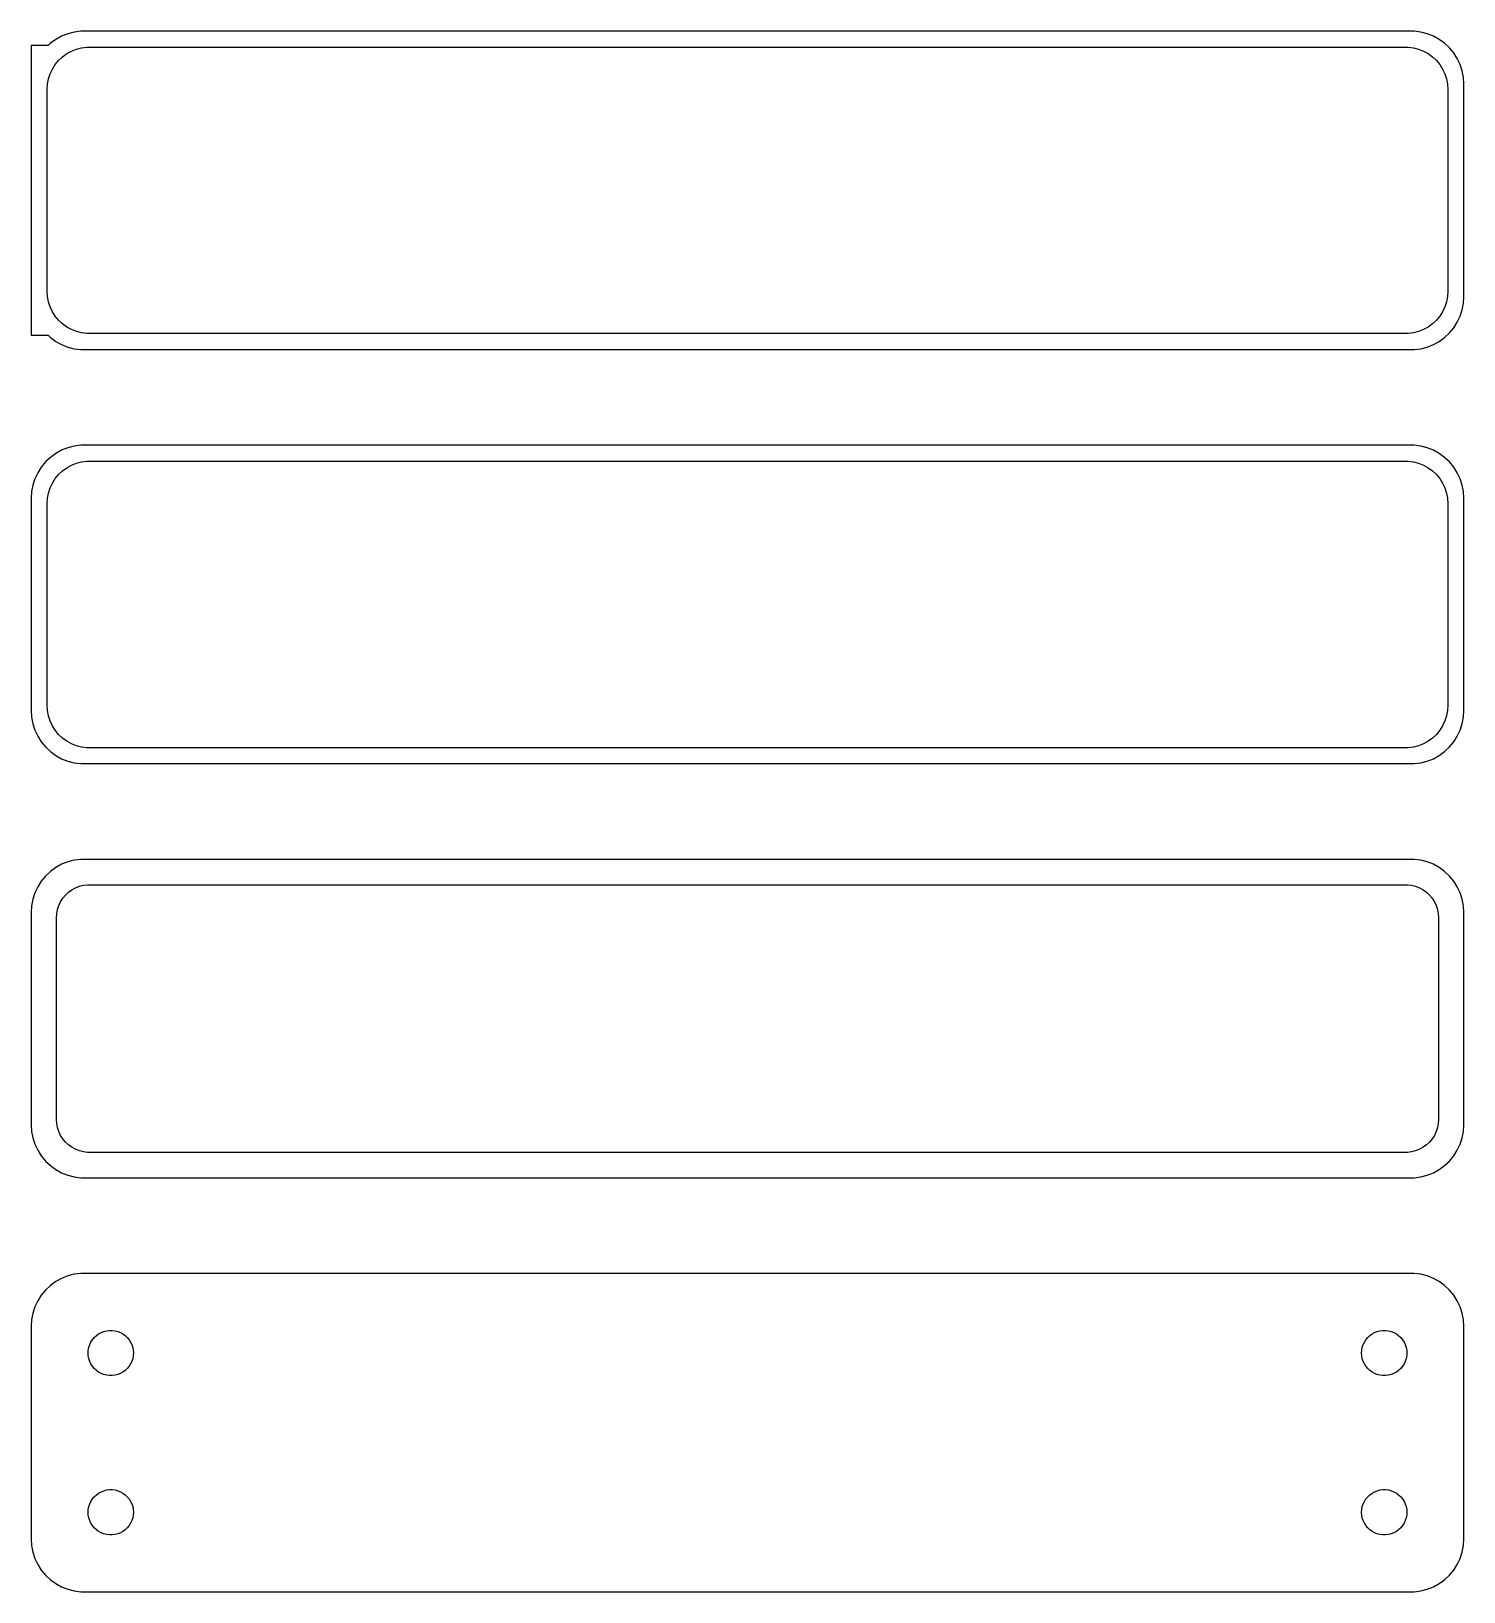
# Model space of a CAD drawing. Header units: metres. Extents: x -68 to 68, y 141 to 288.
import ezdxf

# ---------------------------------------------------------------- set-up
doc = ezdxf.new("R2010")
doc.units = ezdxf.units.M

msp = doc.modelspace()

# ---------------------------------------------------------------- linework, layer by layer
for p, q in [((-65.9, 286.653), (-67.5, 286.653)), ((-67.5, 286.653), (-67.5, 259.347)), ((-65.6871, 286.853), (-65.9, 286.653)), ((-65.1791, 287.222), (-65.6871, 286.853)), ((-64.6289, 287.524), (-65.1791, 287.222)), ((-64.0451, 287.755), (-64.6289, 287.524)), ((-63.4369, 287.911), (-64.0451, 287.755)), ((-62.8139, 287.99), (-63.4369, 287.911)), ((62.8139, 287.99), (-62.8139, 287.99)), ((63.4369, 287.911), (62.8139, 287.99)), ((64.0451, 287.755), (63.4369, 287.911)), ((64.6289, 287.524), (64.0451, 287.755)), ((65.1791, 287.222), (64.6289, 287.524)), ((65.6871, 286.853), (65.1791, 287.222)), ((66.1448, 286.423), (65.6871, 286.853)), ((-65.2361, 284.851), (-64.9159, 285.238)), ((-64.9159, 285.238), (-64.5497, 285.582)), ((-64.5497, 285.582), (-64.1433, 285.877)), ((-64.1433, 285.877), (-63.7031, 286.119)), ((-63.7031, 286.119), (-63.2361, 286.304)), ((-63.2361, 286.304), (-62.7495, 286.429)), ((-62.7495, 286.429), (-62.2512, 286.492)), ((-62.2512, 286.492), (62.2512, 286.492)), ((62.2512, 286.492), (62.7495, 286.429)), ((62.7495, 286.429), (63.2361, 286.304)), ((63.2361, 286.304), (63.7031, 286.119)), ((63.7031, 286.119), (64.1433, 285.877)), ((64.1433, 285.877), (64.5497, 285.582)), ((64.5497, 285.582), (64.9159, 285.238)), ((64.9159, 285.238), (65.2361, 284.851)), ((66.5451, 285.939), (66.1448, 286.423)), ((66.8815, 285.409), (66.5451, 285.939)), ((67.1489, 284.841), (66.8815, 285.409)), ((-65.8743, 283.495), (-65.7191, 283.972)), ((-65.7191, 283.972), (-65.5052, 284.427)), ((-65.5052, 284.427), (-65.2361, 284.851)), ((65.2361, 284.851), (65.5052, 284.427)), ((65.5052, 284.427), (65.7191, 283.972)), ((65.7191, 283.972), (65.8743, 283.495)), ((67.3429, 284.243), (67.1489, 284.841)), ((67.4606, 283.627), (67.3429, 284.243)), ((-66, 282.5), (-65.9685, 283.001)), ((-66, 263.5), (-66, 282.5)), ((-65.9685, 283.001), (-65.8743, 283.495)), ((65.8743, 283.495), (65.9685, 283.001)), ((65.9685, 283.001), (66, 282.5)), ((66, 282.5), (66, 263.5)), ((67.5, 283), (67.4606, 283.627)), ((67.5, 263), (67.5, 283)), ((-65.9685, 262.999), (-66, 263.5)), ((66, 263.5), (65.9685, 262.999)), ((-65.8743, 262.505), (-65.9685, 262.999)), ((-65.7191, 262.028), (-65.8743, 262.505)), ((-65.5052, 261.573), (-65.7191, 262.028)), ((65.7191, 262.028), (65.5052, 261.573)), ((65.8743, 262.505), (65.7191, 262.028)), ((65.9685, 262.999), (65.8743, 262.505)), ((67.1489, 261.159), (67.3429, 261.757)), ((67.3429, 261.757), (67.4606, 262.373)), ((67.4606, 262.373), (67.5, 263)), ((-65.2361, 261.149), (-65.5052, 261.573)), ((-64.9159, 260.762), (-65.2361, 261.149)), ((-64.5497, 260.418), (-64.9159, 260.762)), ((-64.1433, 260.123), (-64.5497, 260.418)), ((64.5497, 260.418), (64.1433, 260.123)), ((64.9159, 260.762), (64.5497, 260.418)), ((65.2361, 261.149), (64.9159, 260.762)), ((65.5052, 261.573), (65.2361, 261.149)), ((66.5451, 260.061), (66.8815, 260.591)), ((66.8815, 260.591), (67.1489, 261.159)), ((-67.5, 259.347), (-65.9, 259.347)), ((-65.9, 259.347), (-65.6871, 259.147)), ((-65.6871, 259.147), (-65.1791, 258.778)), ((-65.1791, 258.778), (-64.6289, 258.476)), ((-63.7031, 259.881), (-64.1433, 260.123)), ((-63.2361, 259.696), (-63.7031, 259.881)), ((-62.7495, 259.571), (-63.2361, 259.696)), ((-62.2512, 259.508), (-62.7495, 259.571)), ((62.2512, 259.508), (-62.2512, 259.508)), ((62.7495, 259.571), (62.2512, 259.508)), ((63.2361, 259.696), (62.7495, 259.571)), ((63.7031, 259.881), (63.2361, 259.696)), ((64.1433, 260.123), (63.7031, 259.881)), ((64.6289, 258.476), (65.1791, 258.778)), ((65.1791, 258.778), (65.6871, 259.147)), ((65.6871, 259.147), (66.1448, 259.577)), ((66.1448, 259.577), (66.5451, 260.061)), ((-64.6289, 258.476), (-64.0451, 258.245)), ((-64.0451, 258.245), (-63.4369, 258.089)), ((-63.4369, 258.089), (-62.8139, 258.01)), ((-62.8139, 258.01), (62.8139, 258.01)), ((62.8139, 258.01), (63.4369, 258.089)), ((63.4369, 258.089), (64.0451, 258.245)), ((64.0451, 258.245), (64.6289, 258.476)), ((-64.6289, 248.524), (-65.1791, 248.222)), ((-64.0451, 248.755), (-64.6289, 248.524)), ((-63.4369, 248.911), (-64.0451, 248.755)), ((-62.8139, 248.99), (-63.4369, 248.911)), ((62.8139, 248.99), (-62.8139, 248.99)), ((63.4369, 248.911), (62.8139, 248.99)), ((64.0451, 248.755), (63.4369, 248.911)), ((64.6289, 248.524), (64.0451, 248.755)), ((65.1791, 248.222), (64.6289, 248.524)), ((-66.5451, 246.939), (-66.8815, 246.409)), ((-66.1448, 247.423), (-66.5451, 246.939)), ((-65.6871, 247.853), (-66.1448, 247.423)), ((-65.1791, 248.222), (-65.6871, 247.853)), ((-64.1433, 246.877), (-63.7031, 247.119)), ((-63.7031, 247.119), (-63.2361, 247.304)), ((-63.2361, 247.304), (-62.7495, 247.429)), ((-62.7495, 247.429), (-62.2512, 247.492)), ((-62.2512, 247.492), (62.2512, 247.492)), ((62.2512, 247.492), (62.7495, 247.429)), ((62.7495, 247.429), (63.2361, 247.304)), ((63.2361, 247.304), (63.7031, 247.119)), ((63.7031, 247.119), (64.1433, 246.877)), ((65.6871, 247.853), (65.1791, 248.222)), ((66.1448, 247.423), (65.6871, 247.853)), ((66.5451, 246.939), (66.1448, 247.423)), ((66.8815, 246.409), (66.5451, 246.939)), ((-67.1489, 245.841), (-67.3429, 245.243)), ((-66.8815, 246.409), (-67.1489, 245.841)), ((-65.5052, 245.427), (-65.2361, 245.851)), ((-65.2361, 245.851), (-64.9159, 246.238)), ((-64.9159, 246.238), (-64.5497, 246.582)), ((-64.5497, 246.582), (-64.1433, 246.877)), ((64.1433, 246.877), (64.5497, 246.582)), ((64.5497, 246.582), (64.9159, 246.238)), ((64.9159, 246.238), (65.2361, 245.851)), ((65.2361, 245.851), (65.5052, 245.427)), ((67.1489, 245.841), (66.8815, 246.409)), ((67.3429, 245.243), (67.1489, 245.841)), ((-67.4606, 244.627), (-67.5, 244)), ((-67.5, 244), (-67.5, 224)), ((-67.3429, 245.243), (-67.4606, 244.627)), ((-66, 243.5), (-65.9685, 244.001)), ((-65.9685, 244.001), (-65.8743, 244.495)), ((-65.8743, 244.495), (-65.7191, 244.972)), ((-65.7191, 244.972), (-65.5052, 245.427)), ((65.5052, 245.427), (65.7191, 244.972)), ((65.7191, 244.972), (65.8743, 244.495)), ((65.8743, 244.495), (65.9685, 244.001)), ((65.9685, 244.001), (66, 243.5)), ((67.4606, 244.627), (67.3429, 245.243)), ((67.5, 244), (67.4606, 244.627)), ((67.5, 224), (67.5, 244)), ((-66, 224.5), (-66, 243.5)), ((66, 243.5), (66, 224.5)), ((-67.5, 224), (-67.4606, 223.373)), ((-65.9685, 223.999), (-66, 224.5)), ((-65.8743, 223.505), (-65.9685, 223.999)), ((-65.7191, 223.028), (-65.8743, 223.505)), ((65.8743, 223.505), (65.7191, 223.028)), ((65.9685, 223.999), (65.8743, 223.505)), ((66, 224.5), (65.9685, 223.999)), ((67.4606, 223.373), (67.5, 224)), ((-67.4606, 223.373), (-67.3429, 222.757)), ((-67.3429, 222.757), (-67.1489, 222.159)), ((-67.1489, 222.159), (-66.8815, 221.591)), ((-65.5052, 222.573), (-65.7191, 223.028)), ((-65.2361, 222.149), (-65.5052, 222.573)), ((-64.9159, 221.762), (-65.2361, 222.149)), ((65.2361, 222.149), (64.9159, 221.762)), ((65.5052, 222.573), (65.2361, 222.149)), ((65.7191, 223.028), (65.5052, 222.573)), ((66.8815, 221.591), (67.1489, 222.159)), ((67.1489, 222.159), (67.3429, 222.757)), ((67.3429, 222.757), (67.4606, 223.373)), ((-66.8815, 221.591), (-66.5451, 221.061)), ((-66.5451, 221.061), (-66.1448, 220.577)), ((-66.1448, 220.577), (-65.6871, 220.147)), ((-64.5497, 221.418), (-64.9159, 221.762)), ((-64.1433, 221.123), (-64.5497, 221.418)), ((-63.7031, 220.881), (-64.1433, 221.123)), ((-63.2361, 220.696), (-63.7031, 220.881)), ((-62.7495, 220.571), (-63.2361, 220.696)), ((-62.2512, 220.508), (-62.7495, 220.571)), ((62.2512, 220.508), (-62.2512, 220.508)), ((62.7495, 220.571), (62.2512, 220.508)), ((63.2361, 220.696), (62.7495, 220.571)), ((63.7031, 220.881), (63.2361, 220.696)), ((64.1433, 221.123), (63.7031, 220.881)), ((64.5497, 221.418), (64.1433, 221.123)), ((64.9159, 221.762), (64.5497, 221.418)), ((65.6871, 220.147), (66.1448, 220.577)), ((66.1448, 220.577), (66.5451, 221.061)), ((66.5451, 221.061), (66.8815, 221.591)), ((-65.6871, 220.147), (-65.1791, 219.778)), ((-65.1791, 219.778), (-64.6289, 219.476)), ((-64.6289, 219.476), (-64.0451, 219.245)), ((-64.0451, 219.245), (-63.4369, 219.089)), ((-63.4369, 219.089), (-62.8139, 219.01)), ((-62.8139, 219.01), (62.8139, 219.01)), ((62.8139, 219.01), (63.4369, 219.089)), ((63.4369, 219.089), (64.0451, 219.245)), ((64.0451, 219.245), (64.6289, 219.476)), ((64.6289, 219.476), (65.1791, 219.778)), ((65.1791, 219.778), (65.6871, 220.147)), ((-65.6871, 208.853), (-66.1448, 208.423)), ((-65.1791, 209.222), (-65.6871, 208.853)), ((-64.6289, 209.524), (-65.1791, 209.222)), ((-64.0451, 209.755), (-64.6289, 209.524)), ((-63.4369, 209.911), (-64.0451, 209.755)), ((-62.8139, 209.99), (-63.4369, 209.911)), ((62.8139, 209.99), (-62.8139, 209.99)), ((63.4369, 209.911), (62.8139, 209.99)), ((64.0451, 209.755), (63.4369, 209.911)), ((64.6289, 209.524), (64.0451, 209.755)), ((65.1791, 209.222), (64.6289, 209.524)), ((65.6871, 208.853), (65.1791, 209.222)), ((66.1448, 208.423), (65.6871, 208.853)), ((-66.8815, 207.409), (-67.1489, 206.841)), ((-66.5451, 207.939), (-66.8815, 207.409)), ((-66.1448, 208.423), (-66.5451, 207.939)), ((-63.668, 207.128), (-63.3254, 207.317)), ((-63.3254, 207.317), (-62.9619, 207.461)), ((-62.9619, 207.461), (-62.5833, 207.558)), ((-62.5833, 207.558), (-62.1954, 207.607)), ((-62.1954, 207.607), (62.1954, 207.607)), ((62.1954, 207.607), (62.5833, 207.558)), ((62.5833, 207.558), (62.9619, 207.461)), ((62.9619, 207.461), (63.3254, 207.317)), ((63.3254, 207.317), (63.668, 207.128)), ((66.5451, 207.939), (66.1448, 208.423)), ((66.8815, 207.409), (66.5451, 207.939)), ((67.1489, 206.841), (66.8815, 207.409)), ((-67.3429, 206.243), (-67.4606, 205.627)), ((-67.1489, 206.841), (-67.3429, 206.243)), ((-64.8943, 205.646), (-64.7279, 206)), ((-64.7279, 206), (-64.5184, 206.33)), ((-64.5184, 206.33), (-64.2692, 206.631)), ((-64.2692, 206.631), (-63.9842, 206.899)), ((-63.9842, 206.899), (-63.668, 207.128)), ((63.668, 207.128), (63.9842, 206.899)), ((63.9842, 206.899), (64.2692, 206.631)), ((64.2692, 206.631), (64.5184, 206.33)), ((64.5184, 206.33), (64.7279, 206)), ((64.7279, 206), (64.8943, 205.646)), ((67.3429, 206.243), (67.1489, 206.841)), ((67.4606, 205.627), (67.3429, 206.243)), ((-67.4606, 205.627), (-67.5, 205)), ((-67.5, 205), (-67.5, 185)), ((-65.1129, 204.5), (-65.0884, 204.89)), ((-65.1129, 185.5), (-65.1129, 204.5)), ((-65.0884, 204.89), (-65.0151, 205.274)), ((-65.0151, 205.274), (-64.8943, 205.646)), ((64.8943, 205.646), (65.0151, 205.274)), ((65.0151, 205.274), (65.0884, 204.89)), ((65.0884, 204.89), (65.1129, 204.5)), ((65.1129, 204.5), (65.1129, 185.5)), ((67.5, 205), (67.4606, 205.627)), ((67.5, 185), (67.5, 205)), ((-65.0884, 185.11), (-65.1129, 185.5)), ((65.1129, 185.5), (65.0884, 185.11)), ((-67.5, 185), (-67.4606, 184.373)), ((-67.4606, 184.373), (-67.3429, 183.757)), ((-67.3429, 183.757), (-67.1489, 183.159)), ((-65.0151, 184.726), (-65.0884, 185.11)), ((-64.8943, 184.354), (-65.0151, 184.726)), ((-64.7279, 184), (-64.8943, 184.354)), ((-64.5184, 183.67), (-64.7279, 184)), ((64.7279, 184), (64.5184, 183.67)), ((64.8943, 184.354), (64.7279, 184)), ((65.0151, 184.726), (64.8943, 184.354)), ((65.0884, 185.11), (65.0151, 184.726)), ((67.1489, 183.159), (67.3429, 183.757)), ((67.3429, 183.757), (67.4606, 184.373)), ((67.4606, 184.373), (67.5, 185)), ((-67.1489, 183.159), (-66.8815, 182.591)), ((-66.8815, 182.591), (-66.5451, 182.061)), ((-64.2692, 183.369), (-64.5184, 183.67)), ((-63.9842, 183.101), (-64.2692, 183.369)), ((-63.668, 182.872), (-63.9842, 183.101)), ((-63.3254, 182.683), (-63.668, 182.872)), ((-62.9619, 182.539), (-63.3254, 182.683)), ((-62.5833, 182.442), (-62.9619, 182.539)), ((-62.1954, 182.393), (-62.5833, 182.442)), ((62.1954, 182.393), (-62.1954, 182.393)), ((62.5833, 182.442), (62.1954, 182.393)), ((62.9619, 182.539), (62.5833, 182.442)), ((63.3254, 182.683), (62.9619, 182.539)), ((63.668, 182.872), (63.3254, 182.683)), ((63.9842, 183.101), (63.668, 182.872)), ((64.2692, 183.369), (63.9842, 183.101)), ((64.5184, 183.67), (64.2692, 183.369)), ((66.5451, 182.061), (66.8815, 182.591)), ((66.8815, 182.591), (67.1489, 183.159)), ((-66.5451, 182.061), (-66.1448, 181.577)), ((-66.1448, 181.577), (-65.6871, 181.147)), ((-65.6871, 181.147), (-65.1791, 180.778)), ((65.1791, 180.778), (65.6871, 181.147)), ((65.6871, 181.147), (66.1448, 181.577)), ((66.1448, 181.577), (66.5451, 182.061)), ((-65.1791, 180.778), (-64.6289, 180.476)), ((-64.6289, 180.476), (-64.0451, 180.245)), ((-64.0451, 180.245), (-63.4369, 180.089)), ((-63.4369, 180.089), (-62.8139, 180.01)), ((-62.8139, 180.01), (62.8139, 180.01)), ((62.8139, 180.01), (63.4369, 180.089)), ((63.4369, 180.089), (64.0451, 180.245)), ((64.0451, 180.245), (64.6289, 180.476)), ((64.6289, 180.476), (65.1791, 180.778)), ((-64.6289, 170.524), (-65.1791, 170.222)), ((-64.0451, 170.755), (-64.6289, 170.524)), ((-63.4369, 170.911), (-64.0451, 170.755)), ((-62.8139, 170.99), (-63.4369, 170.911)), ((62.8139, 170.99), (-62.8139, 170.99)), ((63.4369, 170.911), (62.8139, 170.99)), ((64.0451, 170.755), (63.4369, 170.911)), ((64.6289, 170.524), (64.0451, 170.755)), ((65.1791, 170.222), (64.6289, 170.524)), ((-66.1448, 169.423), (-66.5451, 168.939)), ((-65.6871, 169.853), (-66.1448, 169.423)), ((-65.1791, 170.222), (-65.6871, 169.853)), ((65.6871, 169.853), (65.1791, 170.222)), ((66.1448, 169.423), (65.6871, 169.853)), ((66.5451, 168.939), (66.1448, 169.423)), ((-67.1489, 167.841), (-67.3429, 167.243)), ((-66.8815, 168.409), (-67.1489, 167.841)), ((-66.5451, 168.939), (-66.8815, 168.409)), ((66.8815, 168.409), (66.5451, 168.939)), ((67.1489, 167.841), (66.8815, 168.409)), ((67.3429, 167.243), (67.1489, 167.841)), ((-67.4606, 166.627), (-67.5, 166)), ((-67.3429, 167.243), (-67.4606, 166.627)), ((67.4606, 166.627), (67.3429, 167.243)), ((67.5, 166), (67.4606, 166.627)), ((-67.5, 166), (-67.5, 146)), ((-61.8712, 164.529), (-61.7275, 164.755)), ((-61.7275, 164.755), (-61.5565, 164.962)), ((-61.5565, 164.962), (-61.3611, 165.145)), ((-61.3611, 165.145), (-61.1441, 165.303)), ((-61.1441, 165.303), (-60.9092, 165.432)), ((-60.9092, 165.432), (-60.6598, 165.531)), ((-60.6598, 165.531), (-60.4001, 165.597)), ((-60.4001, 165.597), (-60.1341, 165.631)), ((-60.1341, 165.631), (-59.8659, 165.631)), ((-59.8659, 165.631), (-59.5999, 165.597)), ((-59.5999, 165.597), (-59.3401, 165.531)), ((-59.3401, 165.531), (-59.0908, 165.432)), ((-59.0908, 165.432), (-58.8559, 165.303)), ((-58.8559, 165.303), (-58.6389, 165.145)), ((-58.6389, 165.145), (-58.4434, 164.962)), ((-58.4434, 164.962), (-58.2725, 164.755)), ((-58.2725, 164.755), (-58.1288, 164.529)), ((58.1288, 164.529), (58.2725, 164.755)), ((58.2725, 164.755), (58.4434, 164.962)), ((58.4434, 164.962), (58.6389, 165.145)), ((58.6389, 165.145), (58.8559, 165.303)), ((58.8559, 165.303), (59.0908, 165.432)), ((59.0908, 165.432), (59.3401, 165.531)), ((59.3401, 165.531), (59.5999, 165.597)), ((59.5999, 165.597), (59.8659, 165.631)), ((59.8659, 165.631), (60.1341, 165.631)), ((60.1341, 165.631), (60.4001, 165.597)), ((60.4001, 165.597), (60.6598, 165.531)), ((60.6598, 165.531), (60.9092, 165.432)), ((60.9092, 165.432), (61.1441, 165.303)), ((61.1441, 165.303), (61.3611, 165.145)), ((61.3611, 165.145), (61.5565, 164.962)), ((61.5565, 164.962), (61.7275, 164.755)), ((61.7275, 164.755), (61.8712, 164.529)), ((67.5, 146), (67.5, 166)), ((-62.1353, 163.5), (-62.1185, 163.768)), ((-62.1185, 163.232), (-62.1353, 163.5)), ((-62.1185, 163.768), (-62.0682, 164.031)), ((-62.0682, 162.969), (-62.1185, 163.232)), ((-62.0682, 164.031), (-61.9853, 164.286)), ((-61.9853, 164.286), (-61.8712, 164.529)), ((-58.1288, 164.529), (-58.0146, 164.286)), ((-58.0146, 164.286), (-57.9318, 164.031)), ((-57.9318, 164.031), (-57.8815, 163.768)), ((-57.8815, 163.232), (-57.9318, 162.969)), ((-57.8815, 163.768), (-57.8647, 163.5)), ((-57.8647, 163.5), (-57.8815, 163.232)), ((57.8647, 163.5), (57.8815, 163.768)), ((57.8815, 163.232), (57.8647, 163.5)), ((57.8815, 163.768), (57.9318, 164.031)), ((57.9318, 162.969), (57.8815, 163.232)), ((57.9318, 164.031), (58.0146, 164.286)), ((58.0146, 164.286), (58.1288, 164.529)), ((61.8712, 164.529), (61.9853, 164.286)), ((61.9853, 164.286), (62.0682, 164.031)), ((62.0682, 164.031), (62.1185, 163.768)), ((62.1185, 163.232), (62.0682, 162.969)), ((62.1185, 163.768), (62.1353, 163.5)), ((62.1353, 163.5), (62.1185, 163.232)), ((-61.9853, 162.714), (-62.0682, 162.969)), ((-61.8712, 162.471), (-61.9853, 162.714)), ((-61.7275, 162.245), (-61.8712, 162.471)), ((-61.5565, 162.038), (-61.7275, 162.245)), ((-61.3611, 161.855), (-61.5565, 162.038)), ((-61.1441, 161.697), (-61.3611, 161.855)), ((-60.9092, 161.568), (-61.1441, 161.697)), ((-58.8559, 161.697), (-59.0908, 161.568)), ((-58.6389, 161.855), (-58.8559, 161.697)), ((-58.4434, 162.038), (-58.6389, 161.855)), ((-58.2725, 162.245), (-58.4434, 162.038)), ((-58.1288, 162.471), (-58.2725, 162.245)), ((-58.0146, 162.714), (-58.1288, 162.471)), ((-57.9318, 162.969), (-58.0146, 162.714)), ((58.0146, 162.714), (57.9318, 162.969)), ((58.1288, 162.471), (58.0146, 162.714)), ((58.2725, 162.245), (58.1288, 162.471)), ((58.4434, 162.038), (58.2725, 162.245)), ((58.6389, 161.855), (58.4434, 162.038)), ((58.8559, 161.697), (58.6389, 161.855)), ((59.0908, 161.568), (58.8559, 161.697)), ((61.1441, 161.697), (60.9092, 161.568)), ((61.3611, 161.855), (61.1441, 161.697)), ((61.5565, 162.038), (61.3611, 161.855)), ((61.7275, 162.245), (61.5565, 162.038)), ((61.8712, 162.471), (61.7275, 162.245)), ((61.9853, 162.714), (61.8712, 162.471)), ((62.0682, 162.969), (61.9853, 162.714)), ((-60.6598, 161.469), (-60.9092, 161.568)), ((-60.4001, 161.403), (-60.6598, 161.469)), ((-60.1341, 161.369), (-60.4001, 161.403)), ((-59.8659, 161.369), (-60.1341, 161.369)), ((-59.5999, 161.403), (-59.8659, 161.369)), ((-59.3401, 161.469), (-59.5999, 161.403)), ((-59.0908, 161.568), (-59.3401, 161.469)), ((59.3401, 161.469), (59.0908, 161.568)), ((59.5999, 161.403), (59.3401, 161.469)), ((59.8659, 161.369), (59.5999, 161.403)), ((60.1341, 161.369), (59.8659, 161.369)), ((60.4001, 161.403), (60.1341, 161.369)), ((60.6598, 161.469), (60.4001, 161.403)), ((60.9092, 161.568), (60.6598, 161.469)), ((-61.7275, 149.755), (-61.5565, 149.962)), ((-61.5565, 149.962), (-61.3611, 150.145)), ((-61.3611, 150.145), (-61.1441, 150.303)), ((-61.1441, 150.303), (-60.9092, 150.432)), ((-60.9092, 150.432), (-60.6598, 150.531)), ((-60.6598, 150.531), (-60.4001, 150.597)), ((-60.4001, 150.597), (-60.1341, 150.631)), ((-60.1341, 150.631), (-59.8659, 150.631)), ((-59.8659, 150.631), (-59.5999, 150.597)), ((-59.5999, 150.597), (-59.3401, 150.531)), ((-59.3401, 150.531), (-59.0908, 150.432)), ((-59.0908, 150.432), (-58.8559, 150.303)), ((-58.8559, 150.303), (-58.6389, 150.145)), ((-58.6389, 150.145), (-58.4434, 149.962)), ((-58.4434, 149.962), (-58.2725, 149.755)), ((58.2725, 149.755), (58.4434, 149.962)), ((58.4434, 149.962), (58.6389, 150.145)), ((58.6389, 150.145), (58.8559, 150.303)), ((58.8559, 150.303), (59.0908, 150.432)), ((59.0908, 150.432), (59.3401, 150.531)), ((59.3401, 150.531), (59.5999, 150.597)), ((59.5999, 150.597), (59.8659, 150.631)), ((59.8659, 150.631), (60.1341, 150.631)), ((60.1341, 150.631), (60.4001, 150.597)), ((60.4001, 150.597), (60.6598, 150.531)), ((60.6598, 150.531), (60.9092, 150.432)), ((60.9092, 150.432), (61.1441, 150.303)), ((61.1441, 150.303), (61.3611, 150.145)), ((61.3611, 150.145), (61.5565, 149.962)), ((61.5565, 149.962), (61.7275, 149.755)), ((-62.1353, 148.5), (-62.1185, 148.768)), ((-62.1185, 148.232), (-62.1353, 148.5)), ((-62.1185, 148.768), (-62.0682, 149.031)), ((-62.0682, 149.031), (-61.9853, 149.286)), ((-61.9853, 149.286), (-61.8712, 149.529)), ((-61.8712, 149.529), (-61.7275, 149.755)), ((-58.2725, 149.755), (-58.1288, 149.529)), ((-58.1288, 149.529), (-58.0146, 149.286)), ((-58.0146, 149.286), (-57.9318, 149.031)), ((-57.9318, 149.031), (-57.8815, 148.768)), ((-57.8815, 148.768), (-57.8647, 148.5)), ((-57.8647, 148.5), (-57.8815, 148.232)), ((57.8647, 148.5), (57.8815, 148.768)), ((57.8815, 148.232), (57.8647, 148.5)), ((57.8815, 148.768), (57.9318, 149.031)), ((57.9318, 149.031), (58.0146, 149.286)), ((58.0146, 149.286), (58.1288, 149.529)), ((58.1288, 149.529), (58.2725, 149.755)), ((61.7275, 149.755), (61.8712, 149.529)), ((61.8712, 149.529), (61.9853, 149.286)), ((61.9853, 149.286), (62.0682, 149.031)), ((62.0682, 149.031), (62.1185, 148.768)), ((62.1185, 148.768), (62.1353, 148.5)), ((62.1353, 148.5), (62.1185, 148.232)), ((-62.0682, 147.969), (-62.1185, 148.232)), ((-61.9853, 147.714), (-62.0682, 147.969)), ((-61.8712, 147.471), (-61.9853, 147.714)), ((-61.7275, 147.245), (-61.8712, 147.471)), ((-61.5565, 147.038), (-61.7275, 147.245)), ((-61.3611, 146.855), (-61.5565, 147.038)), ((-58.4434, 147.038), (-58.6389, 146.855)), ((-58.2725, 147.245), (-58.4434, 147.038)), ((-58.1288, 147.471), (-58.2725, 147.245)), ((-58.0146, 147.714), (-58.1288, 147.471)), ((-57.9318, 147.969), (-58.0146, 147.714)), ((-57.8815, 148.232), (-57.9318, 147.969)), ((57.9318, 147.969), (57.8815, 148.232)), ((58.0146, 147.714), (57.9318, 147.969)), ((58.1288, 147.471), (58.0146, 147.714)), ((58.2725, 147.245), (58.1288, 147.471)), ((58.4434, 147.038), (58.2725, 147.245)), ((58.6389, 146.855), (58.4434, 147.038)), ((61.5565, 147.038), (61.3611, 146.855)), ((61.7275, 147.245), (61.5565, 147.038)), ((61.8712, 147.471), (61.7275, 147.245)), ((61.9853, 147.714), (61.8712, 147.471)), ((62.0682, 147.969), (61.9853, 147.714)), ((62.1185, 148.232), (62.0682, 147.969)), ((-67.5, 146), (-67.4606, 145.373)), ((-61.1441, 146.697), (-61.3611, 146.855)), ((-60.9092, 146.568), (-61.1441, 146.697)), ((-60.6598, 146.469), (-60.9092, 146.568)), ((-60.4001, 146.403), (-60.6598, 146.469)), ((-60.1341, 146.369), (-60.4001, 146.403)), ((-59.8659, 146.369), (-60.1341, 146.369)), ((-59.5999, 146.403), (-59.8659, 146.369)), ((-59.3401, 146.469), (-59.5999, 146.403)), ((-59.0908, 146.568), (-59.3401, 146.469)), ((-58.8559, 146.697), (-59.0908, 146.568)), ((-58.6389, 146.855), (-58.8559, 146.697)), ((58.8559, 146.697), (58.6389, 146.855)), ((59.0908, 146.568), (58.8559, 146.697)), ((59.3401, 146.469), (59.0908, 146.568)), ((59.5999, 146.403), (59.3401, 146.469)), ((59.8659, 146.369), (59.5999, 146.403)), ((60.1341, 146.369), (59.8659, 146.369)), ((60.4001, 146.403), (60.1341, 146.369)), ((60.6598, 146.469), (60.4001, 146.403)), ((60.9092, 146.568), (60.6598, 146.469)), ((61.1441, 146.697), (60.9092, 146.568)), ((61.3611, 146.855), (61.1441, 146.697)), ((67.4606, 145.373), (67.5, 146)), ((-67.4606, 145.373), (-67.3429, 144.757)), ((-67.3429, 144.757), (-67.1489, 144.159)), ((-67.1489, 144.159), (-66.8815, 143.591)), ((66.8815, 143.591), (67.1489, 144.159)), ((67.1489, 144.159), (67.3429, 144.757)), ((67.3429, 144.757), (67.4606, 145.373)), ((-66.8815, 143.591), (-66.5451, 143.061)), ((-66.5451, 143.061), (-66.1448, 142.577)), ((-66.1448, 142.577), (-65.6871, 142.147)), ((65.6871, 142.147), (66.1448, 142.577)), ((66.1448, 142.577), (66.5451, 143.061)), ((66.5451, 143.061), (66.8815, 143.591)), ((-65.6871, 142.147), (-65.1791, 141.778)), ((-65.1791, 141.778), (-64.6289, 141.476)), ((-64.6289, 141.476), (-64.0451, 141.245)), ((-64.0451, 141.245), (-63.4369, 141.089)), ((63.4369, 141.089), (64.0451, 141.245)), ((64.0451, 141.245), (64.6289, 141.476)), ((64.6289, 141.476), (65.1791, 141.778)), ((65.1791, 141.778), (65.6871, 142.147)), ((-63.4369, 141.089), (-62.8139, 141.01)), ((-62.8139, 141.01), (62.8139, 141.01)), ((62.8139, 141.01), (63.4369, 141.089))]:
    msp.add_line(p, q)

doc.saveas('drawing.dxf')
